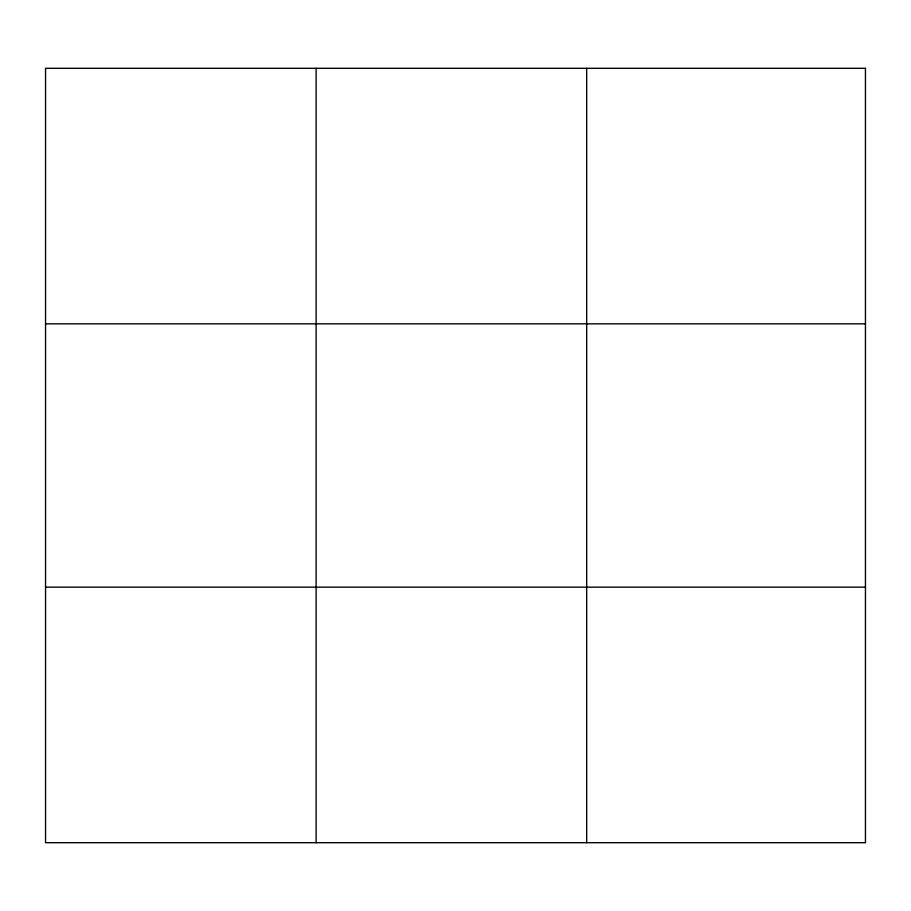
<?xml version="1.0" encoding="UTF-8"?>
<svg xmlns="http://www.w3.org/2000/svg" width="911" height="911" viewBox="0 0 911 911"><rect width="100%" height="100%" fill="white"/><g stroke="black" fill="none" stroke-linecap="round" stroke-linejoin="round"><path stroke-width="1.37" d="M316.117 842.698L316.117 68.302M586.684 842.698L586.684 68.302M45.55 323.849L865.45 323.849M45.55 587.151L865.45 587.151M865.45 68.302L865.45 842.698L45.55 842.698L45.55 68.302L865.45 68.302"/></g></svg>
